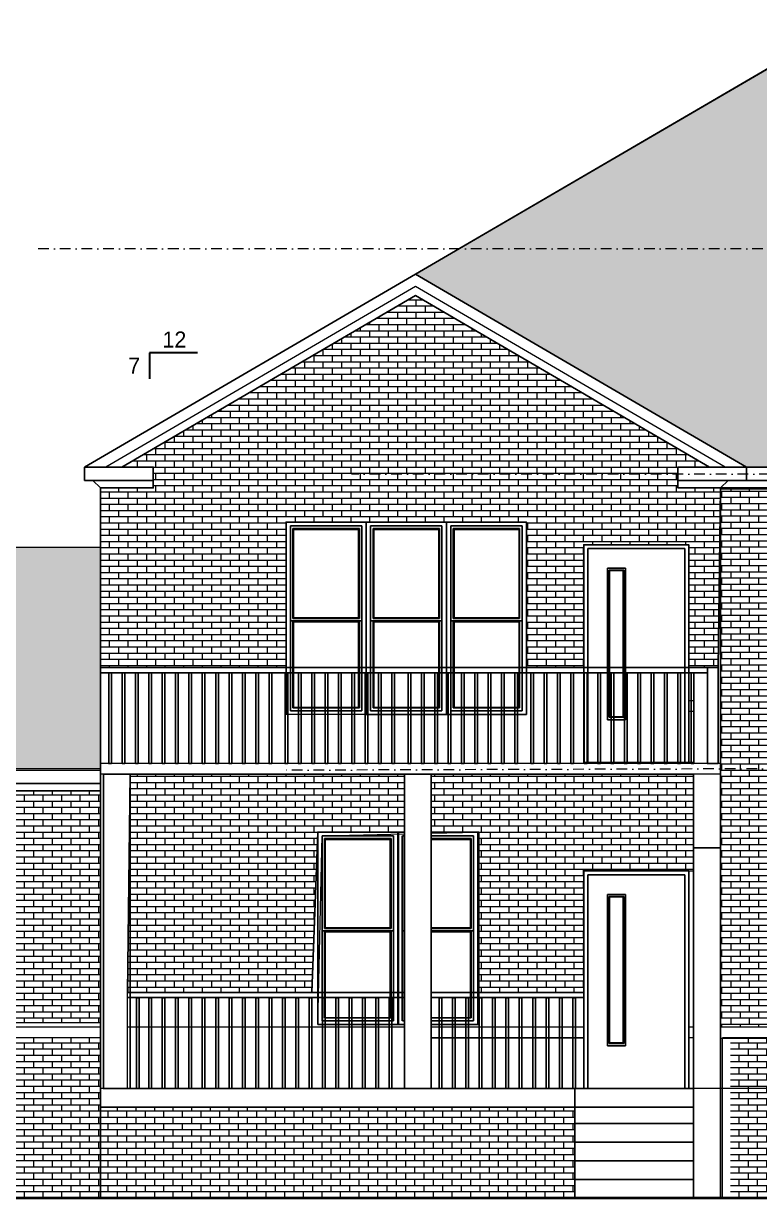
# Model space of a CAD drawing. Extents: x 4834 to 83801, y -13735 to 32221.
# Drawn here: x 11427.5 to 11703, y -12594.9 to -12154.7 of the extents above; entities that cross this region are included whole.
import ezdxf

# ---------------------------------------------------------------- set-up
doc = ezdxf.new("R2010")
doc.units = 0
doc.header["$LTSCALE"] = 8
doc.header["$MEASUREMENT"] = 0
for name, pattern in [('AUDIT_D_160304085750-1', [0]), ('DASHDOT', [1, 0.5, -0.25, 0, -0.25]), ('HIDDEN', [0.375, 0.25, -0.125])]:
    doc.linetypes.add(name, pattern=pattern)
for name, color, linetype in [('$1$DETAIL', 1, 'Continuous'), ('A-WALL-PATT-I', 1, 'Continuous'), ('AC_NOTES', 7, 'Continuous'), ('WINDOWS', 2, 'Continuous')]:
    doc.layers.add(name, color=color, linetype=linetype)
for name, color, linetype, lineweight in [('A-LIGHT+', 133, 'Continuous', 9), ('A-WALL', 7, 'Continuous', 40), ('D-Pavilion', 200, 'AUDIT_D_160304085750-1', 0), ('DIM', 8, 'Continuous', 5), ('hatch', 8, 'Continuous', 13), ('railing', 23, 'Continuous', 15)]:
    doc.layers.add(name, color=color, linetype=linetype, lineweight=lineweight)
doc.layers.add('ELEVATION', color=7, linetype='Continuous', lineweight=25, true_color=0xdda54b)
doc.layers.add('level', color=7, linetype='HIDDEN', lineweight=15, true_color=0x987172)
doc.styles.get("Standard").update_dxf_attribs({"font": 'stylu.ttf'})
pattern_1 = [(0, (-2408.646, -658.6917), (0, 2.32029), []), (90, (-2408.646, -658.6917), (-3.48, 2.32029), [2.32029, -2.32029])]
pattern_2 = [(0, (2e-11, -658.6917), (0, 2.32029), []), (90, (2e-11, -658.6917), (-3.48, 2.32029), [2.32029, -2.32029])]

msp = doc.modelspace()

# ---------------------------------------------------------------- hatches: boundary and pattern name
at = {"layer": 'A-WALL-PATT-I', "lineweight": 0, "ltscale": 0.5}
h = msp.add_hatch(dxfattribs=at)
h.set_pattern_fill('AR-BRSTD', color=8, scale=0.87)
h.paths.add_polyline_path([(11687.44865, -12395.71487), (11676.45218, -12395.71487), (11676.45218, -12349.83958), (11637.20011, -12349.83958), (11637.20011, -12395.71487), (11615.73811, -12395.71487), (11615.73811, -12341.30875), (11525.73811, -12341.30875), (11525.73811, -12395.71487), (11456.33522, -12395.71487), (11456.33522, -12328.51935), (11476.00041, -12328.51935), (11476.00041, -12320.74388), (11464.22766, -12320.74388), (11574.21638, -12256.58379), (11684.2051, -12320.74388), (11672.43234, -12320.74388), (11672.43234, -12328.51935), (11688.31522, -12328.51935)])
h = msp.add_hatch(dxfattribs=at)
h.set_pattern_fill('AR-BRSTD', color=8, scale=0.87)
h.set_pattern_definition(pattern_1)
h.paths.add_polyline_path([(11826.00614, -12529.40679), (11735.77129, -12529.40679), (11735.77129, -12457.37125), (11826.00614, -12457.37125)], flags=16)
h.paths.add_polyline_path([(11849.28289, -12413.34429), (11789.28289, -12413.34429), (11789.28289, -12341.30875), (11849.28289, -12341.30875)], flags=16)
h.paths.add_polyline_path([(11767.81676, -12413.34429), (11737.81676, -12413.34429), (11737.81676, -12341.30875), (11767.81676, -12341.30875)], flags=16)
h.paths.add_polyline_path([(11737.81676, -12413.34429), (11707.81676, -12413.34429), (11707.81676, -12341.30875), (11737.81676, -12341.30875)], flags=16)
h.paths.add_polyline_path([(11868.31522, -12530.36621), (11688.31522, -12530.36621), (11688.31522, -12328.93894), (11868.31522, -12328.93894)])
h = msp.add_hatch(dxfattribs=at)
h.set_pattern_fill('AR-BRSTD', color=8, scale=0.87)
h.set_pattern_definition(pattern_2)
h.paths.add_polyline_path([(11570.01958, -12457.37125), (11570.01958, -12435.71487), (11467.37502, -12435.71487), (11466.33522, -12517.40679), (11535.39116, -12517.40679), (11537.60914, -12457.37125)])
h = msp.add_hatch(dxfattribs=at)
h.set_pattern_fill('AR-BRSTD', color=8, scale=0.87)
h.set_pattern_definition(pattern_2)
h.paths.add_polyline_path([(11676.45218, -12471.93671), (11637.20011, -12471.93671), (11637.20011, -12517.40679), (11597.86781, -12517.40679), (11597.86781, -12457.37125), (11580.01958, -12457.37125), (11580.01958, -12435.71487), (11678.31522, -12435.71487), (11678.31522, -12471.97497)])
h = msp.add_hatch(dxfattribs=at)
h.set_pattern_fill('AR-BRSTD', color=8, scale=0.87)
h.set_pattern_definition(pattern_1)
h.paths.add_polyline_path([(11242.82531, -12530.36621), (11206.82531, -12530.36621), (11206.82531, -12458.33066), (11242.82531, -12458.33066)])
h.paths.add_polyline_path([(11339.33647, -12530.36621), (11303.33647, -12530.36621), (11303.33647, -12458.33066), (11339.33647, -12458.33066)])
h.paths.add_polyline_path([(11423.77739, -12530.36621), (11387.77739, -12530.36621), (11387.77739, -12458.33066), (11423.77739, -12458.33066)])
h.paths.add_polyline_path([(11173.48526, -12466.68386), (11185.48526, -12466.68386), (11185.48526, -12528.78475), (11456.33522, -12528.78475), (11456.33522, -12441.99838), (11173.48526, -12441.99838)])
h = msp.add_hatch(dxfattribs=at)
h.set_pattern_fill('AR-BRSTD', color=8, scale=0.87)
h.set_pattern_definition(pattern_1)
h.paths.add_polyline_path([(11185.48526, -12594.40679), (11456.33522, -12594.40679), (11456.33522, -12534.36621), (11185.48526, -12534.36621)])
h = msp.add_hatch(dxfattribs=at)
h.set_pattern_fill('AR-BRSTD', color=8, scale=0.87)
h.set_pattern_definition([(0, (-2405.646, -658.6917), (0, 2.32029), []), (90, (-2405.646, -658.6917), (-3.48, 2.32029), [2.32029, -2.32029])])
h.paths.add_polyline_path([(11868.31522, -12594.40679), (11692.06287, -12594.40679), (11692.06287, -12534.36621), (11868.31522, -12534.6132)])
h = msp.add_hatch(dxfattribs=at)
h.set_pattern_fill('AR-BRSTD', color=8, scale=0.87)
h.set_pattern_definition(pattern_1)
h.paths.add_polyline_path([(11633.77708, -12594.40679), (11456.33522, -12594.40679), (11456.33522, -12560.40679), (11633.77708, -12560.40679)])
at = {"layer": 'hatch', "linetype": 'ByBlock'}
h = msp.add_hatch(dxfattribs=at)
h.set_pattern_fill('AR-RSHKE', color=36, scale=0.65, style=0)
h.set_pattern_definition([(0, (-2408.646, -18513.728), (16.575, 7.8), [3.9, -3.25, 4.55, -1.95, 5.85, -2.6]), (0, (-2404.746, -18513.403), (16.575, 7.8), [3.25, -12.35, 2.6, -3.9]), (0, (-2396.946, -18514.216), (16.575, 7.8), [1.95, -20.15]), (90, (-2408.646, -18513.7283), (-5.525, 7.8), [7.475, -23.725]), (90, (-2404.746, -18513.7283), (-5.525, 7.8), [7.3125, -23.8875]), (90, (-2401.496, -18513.7283), (-5.525, 7.8), [6.825, -24.375]), (90, (-2396.946, -18514.216), (-5.525, 7.8), [7.475, -23.725]), (90, (-2394.996, -18514.216), (-5.525, 7.8), [7.475, -23.725]), (90, (-2389.146, -18513.7283), (-5.525, 7.8), [7.15, -24.05])])
h.paths.add_polyline_path([(12299.86333, -12320.09404), (12016.35555, -12154.7145), (11734.54491, -12154.95488), (11574.21638, -12248.47986), (11698.09754, -12320.74388), (11852.99032, -12320.74388), (11982.26562, -12245.33329), (12107.0309, -12320.3612)])
h = msp.add_hatch(dxfattribs=at)
h.set_pattern_fill('AR-RSHKE', color=36, scale=0.65, style=0)
h.set_pattern_definition([(0, (-2408.646, -658.692), (16.575, 7.8), [3.9, -3.25, 4.55, -1.95, 5.85, -2.6]), (0, (-2404.746, -658.367), (16.575, 7.8), [3.25, -12.35, 2.6, -3.9]), (0, (-2396.946, -659.179), (16.575, 7.8), [1.95, -20.15]), (90, (-2408.646, -658.6917), (-5.525, 7.8), [7.475, -23.725]), (90, (-2404.746, -658.6917), (-5.525, 7.8), [7.3125, -23.8875]), (90, (-2401.496, -658.6917), (-5.525, 7.8), [6.825, -24.375]), (90, (-2396.946, -659.179), (-5.525, 7.8), [7.475, -23.725]), (90, (-2394.996, -659.179), (-5.525, 7.8), [7.475, -23.725]), (90, (-2389.146, -658.6917), (-5.525, 7.8), [7.15, -24.05])])
h.paths.add_polyline_path([(11456.33522, -12433.40679), (11456.33522, -12350.83911), (10988.04926, -12350.83911), (10843.62428, -12434.22291)])

# ---------------------------------------------------------------- linework, layer by layer
at = {"layer": '$1$DETAIL'}
for points in [[(11687.44865, -12395.71487), (11676.45218, -12395.71487), (11676.45218, -12349.83958), (11637.20011, -12349.83958), (11637.20011, -12395.71487), (11615.73811, -12395.71487), (11615.73811, -12341.30875), (11525.73811, -12341.30875), (11525.73811, -12395.71487), (11456.33522, -12395.71487), (11456.33522, -12328.51935), (11476.00041, -12328.51935), (11476.00041, -12320.74388), (11464.22766, -12320.74388), (11574.21638, -12256.58379), (11684.2051, -12320.74388), (11672.43234, -12320.74388), (11672.43234, -12328.51935), (11688.31522, -12328.51935)], [(11687.44865, -12431.71487), (11687.44865, -12395.71487), (11683.44865, -12395.71487), (11683.44865, -12431.71487)], [(11460.39116, -12431.71487), (11460.39116, -12397.71487), (11459.39116, -12397.71487), (11459.39116, -12431.71487)], [(11465.39116, -12431.71487), (11465.39116, -12397.71487), (11464.39116, -12397.71487), (11464.39116, -12431.71487)], [(11470.39116, -12431.71487), (11470.39116, -12397.71487), (11469.39116, -12397.71487), (11469.39116, -12431.71487)], [(11475.39116, -12431.71487), (11475.39116, -12397.71487), (11474.39116, -12397.71487), (11474.39116, -12431.71487)], [(11480.39116, -12431.71487), (11480.39116, -12397.71487), (11479.39116, -12397.71487), (11479.39116, -12431.71487)], [(11485.39116, -12431.71487), (11485.39116, -12397.71487), (11484.39116, -12397.71487), (11484.39116, -12431.71487)], [(11490.39116, -12431.71487), (11490.39116, -12397.71487), (11489.39116, -12397.71487), (11489.39116, -12431.71487)], [(11495.39116, -12431.71487), (11495.39116, -12397.71487), (11494.39116, -12397.71487), (11494.39116, -12431.71487)], [(11500.39116, -12431.71487), (11500.39116, -12397.71487), (11499.39116, -12397.71487), (11499.39116, -12431.71487)], [(11505.39116, -12431.71487), (11505.39116, -12397.71487), (11504.39116, -12397.71487), (11504.39116, -12431.71487)], [(11510.39116, -12431.71487), (11510.39116, -12397.71487), (11509.39116, -12397.71487), (11509.39116, -12431.71487)], [(11515.39116, -12431.71487), (11515.39116, -12397.71487), (11514.39116, -12397.71487), (11514.39116, -12431.71487)], [(11520.39116, -12431.71487), (11520.39116, -12397.71487), (11519.39116, -12397.71487), (11519.39116, -12431.71487)], [(11526.39116, -12431.71487), (11526.39116, -12397.71487), (11525.39116, -12397.71487), (11525.39116, -12431.71487)], [(11531.39116, -12431.71487), (11531.39116, -12397.71487), (11530.39116, -12397.71487), (11530.39116, -12431.71487)], [(11536.39116, -12431.71487), (11536.39116, -12397.71487), (11535.39116, -12397.71487), (11535.39116, -12431.71487)], [(11541.39116, -12431.71487), (11541.39116, -12397.71487), (11540.39116, -12397.71487), (11540.39116, -12431.71487)], [(11546.39116, -12431.71487), (11546.39116, -12397.71487), (11545.39116, -12397.71487), (11545.39116, -12431.71487)], [(11551.39116, -12431.71487), (11551.39116, -12397.71487), (11550.39116, -12397.71487), (11550.39116, -12431.71487)], [(11556.39116, -12431.71487), (11556.39116, -12397.71487), (11555.39116, -12397.71487), (11555.39116, -12431.71487)], [(11561.39116, -12431.71487), (11561.39116, -12397.71487), (11560.39116, -12397.71487), (11560.39116, -12431.71487)], [(11566.39116, -12431.71487), (11566.39116, -12397.71487), (11565.39116, -12397.71487), (11565.39116, -12431.71487)], [(11572.39116, -12431.71487), (11572.39116, -12397.71487), (11571.39116, -12397.71487), (11571.39116, -12431.71487)], [(11577.39116, -12431.71487), (11577.39116, -12397.71487), (11576.39116, -12397.71487), (11576.39116, -12431.71487)], [(11582.39116, -12431.71487), (11582.39116, -12397.71487), (11581.39116, -12397.71487), (11581.39116, -12431.71487)], [(11587.39116, -12431.71487), (11587.39116, -12397.71487), (11586.39116, -12397.71487), (11586.39116, -12431.71487)], [(11592.39116, -12431.71487), (11592.39116, -12397.71487), (11591.39116, -12397.71487), (11591.39116, -12431.71487)], [(11597.39116, -12431.71487), (11597.39116, -12397.71487), (11596.39116, -12397.71487), (11596.39116, -12431.71487)], [(11602.39116, -12431.71487), (11602.39116, -12397.71487), (11601.39116, -12397.71487), (11601.39116, -12431.71487)], [(11607.39116, -12431.71487), (11607.39116, -12397.71487), (11606.39116, -12397.71487), (11606.39116, -12431.71487)], [(11612.39116, -12431.71487), (11612.39116, -12397.71487), (11611.39116, -12397.71487), (11611.39116, -12431.71487)], [(11618.39116, -12431.71487), (11618.39116, -12397.71487), (11617.39116, -12397.71487), (11617.39116, -12431.71487)], [(11623.39116, -12431.71487), (11623.39116, -12397.71487), (11622.39116, -12397.71487), (11622.39116, -12431.71487)], [(11628.39116, -12431.71487), (11628.39116, -12397.71487), (11627.39116, -12397.71487), (11627.39116, -12431.71487)], [(11633.39116, -12431.71487), (11633.39116, -12397.71487), (11632.39116, -12397.71487), (11632.39116, -12431.71487)], [(11638.39116, -12431.71487), (11638.39116, -12397.71487), (11637.39116, -12397.71487), (11637.39116, -12431.71487)], [(11643.39116, -12431.71487), (11643.39116, -12397.71487), (11642.39116, -12397.71487), (11642.39116, -12431.71487)], [(11648.39116, -12431.71487), (11648.39116, -12397.71487), (11647.39116, -12397.71487), (11647.39116, -12431.71487)], [(11653.39116, -12431.71487), (11653.39116, -12397.71487), (11652.39116, -12397.71487), (11652.39116, -12431.71487)], [(11658.39116, -12431.71487), (11658.39116, -12397.71487), (11657.39116, -12397.71487), (11657.39116, -12431.71487)], [(11663.39116, -12431.71487), (11663.39116, -12397.71487), (11662.39116, -12397.71487), (11662.39116, -12431.71487)], [(11668.39116, -12431.71487), (11668.39116, -12397.71487), (11667.39116, -12397.71487), (11667.39116, -12431.71487)], [(11673.39116, -12431.71487), (11673.39116, -12397.71487), (11672.39116, -12397.71487), (11672.39116, -12431.71487)], [(11678.39116, -12431.71487), (11678.39116, -12397.71487), (11677.39116, -12397.71487), (11677.39116, -12431.71487)], [(11570.01958, -12457.37125), (11570.01958, -12435.71487), (11467.37502, -12435.71487), (11466.33522, -12517.40679), (11535.39116, -12517.40679), (11537.60914, -12457.37125), (11570.01958, -12457.37125)], [(11676.45218, -12471.93671), (11637.20011, -12471.93671), (11637.20011, -12517.40679), (11597.86781, -12517.40679), (11597.86781, -12457.37125), (11580.01958, -12457.37125), (11580.01958, -12435.71487), (11678.31522, -12435.71487), (11678.31522, -12471.97497), (11676.45218, -12471.93671)], [(11470.74336, -12553.40679), (11470.74336, -12519.40679), (11469.74336, -12519.40679), (11469.74336, -12553.40679)], [(11475.39116, -12553.40679), (11475.39116, -12519.40679), (11474.39116, -12519.40679), (11474.39116, -12553.40679)], [(11480.39116, -12553.40679), (11480.39116, -12519.40679), (11479.39116, -12519.40679), (11479.39116, -12553.40679)], [(11485.39116, -12553.40679), (11485.39116, -12519.40679), (11484.39116, -12519.40679), (11484.39116, -12553.40679)], [(11490.39116, -12553.40679), (11490.39116, -12519.40679), (11489.39116, -12519.40679), (11489.39116, -12553.40679)], [(11495.39116, -12553.40679), (11495.39116, -12519.40679), (11494.39116, -12519.40679), (11494.39116, -12553.40679)], [(11500.39116, -12553.40679), (11500.39116, -12519.40679), (11499.39116, -12519.40679), (11499.39116, -12553.40679)], [(11505.39116, -12553.40679), (11505.39116, -12519.40679), (11504.39116, -12519.40679), (11504.39116, -12553.40679)], [(11510.39116, -12553.40679), (11510.39116, -12519.40679), (11509.39116, -12519.40679), (11509.39116, -12553.40679)], [(11515.39116, -12553.40679), (11515.39116, -12519.40679), (11514.39116, -12519.40679), (11514.39116, -12553.40679)], [(11520.39116, -12553.40679), (11520.39116, -12519.40679), (11519.39116, -12519.40679), (11519.39116, -12553.40679)], [(11525.39116, -12553.40679), (11525.39116, -12519.40679), (11524.39116, -12519.40679), (11524.39116, -12553.40679)], [(11530.39116, -12553.40679), (11530.39116, -12519.40679), (11529.39116, -12519.40679), (11529.39116, -12553.40679)], [(11535.39116, -12553.40679), (11535.39116, -12519.40679), (11534.39116, -12519.40679), (11534.39116, -12553.40679)], [(11540.39116, -12553.40679), (11540.39116, -12519.40679), (11539.39116, -12519.40679), (11539.39116, -12553.40679)], [(11545.39116, -12553.40679), (11545.39116, -12519.40679), (11544.39116, -12519.40679), (11544.39116, -12553.40679)], [(11550.39116, -12553.40679), (11550.39116, -12519.40679), (11549.39116, -12519.40679), (11549.39116, -12553.40679)], [(11555.39116, -12553.40679), (11555.39116, -12519.40679), (11554.39116, -12519.40679), (11554.39116, -12553.40679)], [(11560.39116, -12553.40679), (11560.39116, -12519.40679), (11559.39116, -12519.40679), (11559.39116, -12553.40679)], [(11565.39116, -12553.40679), (11565.39116, -12519.40679), (11564.39116, -12519.40679), (11564.39116, -12553.40679)], [(11584.05196, -12553.40679), (11584.05196, -12519.40679), (11583.05196, -12519.40679), (11583.05196, -12553.40679)], [(11589.05196, -12553.40679), (11589.05196, -12519.40679), (11588.05196, -12519.40679), (11588.05196, -12553.40679)], [(11594.05196, -12553.40679), (11594.05196, -12519.40679), (11593.05196, -12519.40679), (11593.05196, -12553.40679)], [(11599.05196, -12553.40679), (11599.05196, -12519.40679), (11598.05196, -12519.40679), (11598.05196, -12553.40679)], [(11604.05196, -12553.40679), (11604.05196, -12519.40679), (11603.05196, -12519.40679), (11603.05196, -12553.40679)], [(11609.05196, -12553.40679), (11609.05196, -12519.40679), (11608.05196, -12519.40679), (11608.05196, -12553.40679)], [(11614.05196, -12553.40679), (11614.05196, -12519.40679), (11613.05196, -12519.40679), (11613.05196, -12553.40679)], [(11619.05196, -12553.40679), (11619.05196, -12519.40679), (11618.05196, -12519.40679), (11618.05196, -12553.40679)], [(11624.05196, -12553.40679), (11624.05196, -12519.40679), (11623.05196, -12519.40679), (11623.05196, -12553.40679)], [(11629.05196, -12553.40679), (11629.05196, -12519.40679), (11628.05196, -12519.40679), (11628.05196, -12553.40679)], [(11634.05196, -12553.40679), (11634.05196, -12519.40679), (11633.05196, -12519.40679), (11633.05196, -12553.40679)]]:
    msp.add_lwpolyline(points, close=True, dxfattribs=at)
msp.add_lwpolyline([(11687.44865, -12395.71487), (11456.33522, -12395.71487), (11456.33522, -12397.71487), (11683.44865, -12397.71487)], dxfattribs=at)
at = {"layer": 'A-LIGHT+'}
for p, q in [((11574.21638, -12253.11068), (11458.27375, -12320.74388)), ((11690.159, -12320.74388), (11574.21638, -12253.11068)), ((11574.21638, -12256.58379), (11464.22766, -12320.74388)), ((11684.2051, -12320.74388), (11574.21638, -12256.58379)), ((11456.33522, -12434.22291), (11456.33522, -12350.83911)), ((11688.31522, -12431.71487), (11456.33522, -12431.71487)), ((11688.31522, -12435.71487), (11456.33522, -12435.71487)), ((11580.01958, -12517.40679), (11637.20011, -12517.40679)), ((11580.01958, -12517.40679), (11637.20011, -12517.40679)), ((11466.33522, -12519.24779), (11570.01958, -12519.24779)), ((11466.33522, -12519.24779), (11570.01958, -12519.24779)), ((11580.01958, -12519.24779), (11637.20011, -12519.24779)), ((11580.01958, -12519.24779), (11637.20011, -12519.24779))]:
    msp.add_line(p, q, dxfattribs=at)
for points in [[(12299.86333, -12320.09404), (12016.35555, -12154.7145), (11734.54491, -12154.95488), (11574.21638, -12248.47986), (11698.09754, -12320.74388), (11852.99032, -12320.74388), (11982.26562, -12245.33329), (12107.0309, -12320.3612)], [(11615.73811, -12413.34429), (11525.73811, -12413.34429), (11525.73811, -12341.30875), (11615.73811, -12341.30875)], [(11456.33522, -12433.40679), (11456.33522, -12350.83911), (10988.04926, -12350.83911), (10843.62428, -12434.22291)], [(11466.33522, -12553.40679), (11466.33522, -12517.40679), (11570.01958, -12517.40679), (11570.01958, -12553.40679)], [(11570.01958, -12553.40679), (11466.33522, -12553.40679), (11466.33522, -12519.24779), (11570.01958, -12519.24779)], [(11637.20011, -12553.40679), (11580.01958, -12553.40679), (11580.01958, -12519.24779), (11637.20011, -12519.24779)], [(11637.20011, -12553.40679), (11580.01958, -12553.40679), (11580.01958, -12534.36621), (11637.20011, -12534.36621)], [(11633.77708, -12594.40679), (11456.33522, -12594.40679), (11456.33522, -12560.40679), (11633.77708, -12560.40679)]]:
    msp.add_lwpolyline(points, close=True, dxfattribs=at)
for points in [[(11672.43234, -12320.74388), (11698.09754, -12320.74388), (11574.21638, -12248.47986), (11450.33522, -12320.74388), (11476.00041, -12320.74388)], [(11476.00041, -12320.74388), (11476.00041, -12328.51935)], [(11672.43234, -12320.74388), (11672.43234, -12328.51935)]]:
    msp.add_lwpolyline(points, dxfattribs=at)
at = {"layer": 'A-LIGHT+', "const_width": 0.5}
for points in [[(11466.33522, -12553.40679), (11466.33522, -12517.40679), (11570.01958, -12517.40679), (11570.01958, -12553.40679)], [(11570.01958, -12553.40679), (11466.33522, -12553.40679), (11466.33522, -12519.24779), (11570.01958, -12519.24779)], [(11637.20011, -12553.40679), (11580.01958, -12553.40679), (11580.01958, -12519.24779), (11637.20011, -12519.24779)]]:
    msp.add_lwpolyline(points, close=True, dxfattribs=at)
for points in [[(11467.4713, -12519.24779), (11467.4713, -12553.40679)], [(11580.01958, -12517.40679), (11637.20011, -12517.40679)]]:
    msp.add_lwpolyline(points, dxfattribs=at)
at = {"layer": 'AC_NOTES', "lineweight": 30}
for p, q in [((11492.58756, -12278.00975), (11474.58756, -12278.00975)), ((11474.58756, -12278.00975), (11474.58756, -12287.75975))]:
    msp.add_line(p, q, dxfattribs=at)
at = {"layer": 'D-Pavilion', "color": 252, "lineweight": 0}
msp.add_line((12458.18042, -12553.40679), (11456.33522, -12553.40679), dxfattribs=at)
at = {"layer": 'DIM'}
for p, q in [((11678.31522, -12412.26908), (11676.45218, -12412.26908)), ((11456.33522, -12434.22291), (10843.62428, -12434.22291)), ((11456.33522, -12534.36621), (11185.48526, -12534.36621)), ((11637.20011, -12534.36621), (11580.01958, -12534.36621)), ((11678.31522, -12534.36621), (11676.45218, -12534.36621)), ((11869.06287, -12534.36621), (11689.06287, -12534.36621))]:
    msp.add_line(p, q, dxfattribs=at)
for points in [[(11868.31522, -12530.36621), (11688.31522, -12530.36621), (11688.31522, -12328.93894), (11868.31522, -12328.93894)], [(11555.73811, -12413.34429), (11525.73811, -12413.34429), (11525.73811, -12341.30875), (11555.73811, -12341.30875)], [(11585.73811, -12413.34429), (11555.73811, -12413.34429), (11555.73811, -12341.30875), (11585.73811, -12341.30875)], [(11615.73811, -12413.34429), (11585.73811, -12413.34429), (11585.73811, -12341.30875), (11615.73811, -12341.30875)], [(11567.60914, -12529.40679), (11537.60914, -12529.40679), (11537.60914, -12457.37125), (11567.60914, -12457.37125)], [(11185.48526, -12594.40679), (11456.33522, -12594.40679), (11456.33522, -12534.36621), (11185.48526, -12534.36621)], [(11868.31522, -12594.40679), (11688.31522, -12594.40679), (11688.31522, -12534.52898), (11868.31522, -12534.52898)], [(11868.31522, -12594.40679), (11689.06287, -12594.40679), (11689.06287, -12534.36621), (11868.31522, -12534.36621)]]:
    msp.add_lwpolyline(points, close=True, dxfattribs=at)
for points in [[(11173.48526, -12528.78475), (11173.48526, -12441.99838), (11456.33522, -12441.99838), (11456.33522, -12528.78475), (11185.48526, -12528.78475)], [(11580.01958, -12457.80666), (11597.60914, -12457.37125), (11597.60914, -12529.40679), (11580.01958, -12529.40679)], [(11570.01958, -12529.40679), (11537.60914, -12529.40679), (11539.27531, -12458.81526), (11570.01958, -12458.05421)]]:
    msp.add_lwpolyline(points, dxfattribs=at)
at = {"layer": 'ELEVATION'}
for p, q in [((11734.54491, -12154.95488), (11450.33522, -12320.74388)), ((11574.21638, -12248.47986), (11698.09754, -12320.74388)), ((11450.33522, -12320.74388), (11476.00041, -12320.74388)), ((11672.43234, -12320.74388), (12084.71711, -12320.74388)), ((11453.36675, -12325.74239), (11476.00041, -12325.74239)), ((11476.00041, -12328.51935), (11456.33522, -12328.51935)), ((11672.43234, -12325.74239), (12084.71711, -12325.74239)), ((11868.31522, -12328.51935), (11672.43234, -12328.51935)), ((10843.62428, -12434.22291), (11456.33522, -12434.22291)), ((10846.65581, -12439.22143), (11456.33522, -12439.22143)), ((11456.33522, -12441.99838), (10849.62428, -12441.99838))]:
    msp.add_line(p, q, dxfattribs=at)
at = {"layer": 'ELEVATION', "color": 6}
for p, q in [((11453.36675, -12325.74239), (11450.33522, -12325.74239)), ((11688.31522, -12328.51935), (11688.31522, -12594.40679)), ((11691.28368, -12325.74239), (11698.09754, -12325.74239)), ((11456.33522, -12335.85051), (11456.33522, -12594.40679)), ((11637.20011, -12431.30966), (11678.31522, -12431.30966)), ((11633.77708, -12553.40679), (11633.77708, -12594.40679)), ((11637.20011, -12553.40679), (11678.31522, -12553.40679)), ((11633.77708, -12566.40679), (11678.31522, -12566.40679)), ((11633.77708, -12573.40679), (11678.31522, -12573.40679)), ((11633.77708, -12580.40679), (11678.31522, -12580.40679)), ((11633.77708, -12587.40679), (11678.31522, -12587.40679))]:
    msp.add_line(p, q, dxfattribs=at)
for points in [[(11450.33522, -12325.74239), (11450.33522, -12320.74388)], [(11698.09754, -12325.74239), (11698.09754, -12320.74388)], [(11456.33522, -12328.51935), (11453.36675, -12325.74239)], [(11456.33522, -12335.85051), (11456.33522, -12328.51935)], [(11688.31522, -12328.51935), (11691.28368, -12325.74239)], [(11688.31522, -12335.85051), (11688.31522, -12328.51935)], [(11456.33522, -12426.2892), (11456.33522, -12594.40679)], [(11678.31522, -12560.40679), (11456.33522, -12560.40679)]]:
    msp.add_lwpolyline(points, dxfattribs=at)
at = {"layer": 'ELEVATION'}
for points in [[(11476.00041, -12328.51935), (11456.33522, -12328.51935)], [(11868.31522, -12328.51935), (11672.43234, -12328.51935)], [(11525.73811, -12413.34429), (11525.73811, -12341.30875)], [(11555.73811, -12413.34429), (11555.73811, -12341.30875)], [(11585.73811, -12341.30875), (11555.73811, -12341.30875)], [(11555.73811, -12413.34429), (11555.73811, -12341.30875)], [(11585.73811, -12413.34429), (11585.73811, -12341.30875)], [(11585.73811, -12413.34429), (11585.73811, -12341.30875)], [(11615.73811, -12341.30875), (11585.73811, -12341.30875)], [(11585.73811, -12413.34429), (11585.73811, -12341.30875)], [(11615.73811, -12413.34429), (11615.73811, -12341.30875)], [(11585.73811, -12413.34429), (11555.73811, -12413.34429)], [(11615.73811, -12413.34429), (11585.73811, -12413.34429)], [(11456.33522, -12426.2892), (11456.33522, -12551.51372)], [(11456.33522, -12441.99838), (10849.62428, -12441.99838)], [(11537.60914, -12529.40679), (11537.60914, -12457.37125)], [(11537.60914, -12457.37125), (11567.60914, -12457.37125)], [(11567.58531, -12529.40679), (11567.58531, -12457.37125)], [(11567.60914, -12529.40679), (11567.60914, -12457.37125)], [(11567.60914, -12457.37125), (11570.01958, -12457.37125)], [(11567.60914, -12529.40679), (11567.60914, -12457.37125)], [(11567.86781, -12529.40679), (11567.86781, -12457.37125)], [(11580.01958, -12457.37125), (11597.60914, -12457.37125)], [(11597.58531, -12529.40679), (11597.58531, -12457.37125)], [(11597.60914, -12529.40679), (11597.60914, -12457.37125)], [(11597.86781, -12529.40679), (11597.86781, -12457.37125)], [(11537.60914, -12529.40679), (11567.60914, -12529.40679)], [(11567.60914, -12529.40679), (11570.01958, -12529.40679)], [(11580.01958, -12529.40679), (11597.60914, -12529.40679)]]:
    msp.add_lwpolyline(points, dxfattribs=at)
at = {"layer": 'ELEVATION', "color": 6}
for points in [[(11467.37502, -12435.71487), (11457.37502, -12435.71487), (11457.37502, -12553.40679), (11467.37502, -12553.40679)], [(11580.01958, -12435.71487), (11570.01958, -12435.71487), (11570.01958, -12553.40679), (11580.01958, -12553.40679)], [(11688.31522, -12463.21786), (11678.31522, -12463.21786), (11678.31522, -12594.40679), (11688.31522, -12594.40679)]]:
    msp.add_lwpolyline(points, close=True, dxfattribs=at)
at = {"layer": 'ELEVATION', "color": 6, "linetype": 'ByBlock', "const_width": 1}
msp.add_lwpolyline([(12021.94972, -12594.40679), (12106.63743, -12594.40679), (10849.62428, -12594.40679)], dxfattribs=at)
at = {"layer": 'level', "linetype": 'DASHDOT'}
for p, q in [((12449.43751, -12239.07866), (11431.13958, -12239.07866)), ((12476.32786, -12323.40679), (11550.19818, -12323.40679)), ((12455.33348, -12431.40679), (11525.77695, -12434.22291))]:
    msp.add_line(p, q, dxfattribs=at)
at = {"layer": 'railing'}
for points in [[(11678.31522, -12408.26908), (11676.45218, -12408.26908)], [(11456.33522, -12530.36621), (11185.48526, -12530.36621)], [(11570.01958, -12530.36621), (11466.33522, -12530.36621)], [(11637.20011, -12530.36621), (11580.01958, -12530.36621)], [(11678.31522, -12530.36621), (11676.45218, -12530.36621)], [(11869.06287, -12530.36621), (11689.06287, -12530.36621)]]:
    msp.add_lwpolyline(points, dxfattribs=at)
at = {"layer": 'WINDOWS'}
for p, q in [((11554.07194, -12412.01135), (11554.07194, -12342.75276)), ((11557.40429, -12412.01135), (11557.40429, -12342.75276)), ((11587.40429, -12412.01135), (11587.40429, -12342.75276)), ((11565.94297, -12528.07385), (11565.94297, -12458.81526)), ((11595.94297, -12528.07385), (11595.94297, -12458.81526))]:
    msp.add_line(p, q, dxfattribs=at)
for points in [[(11527.40429, -12412.01135), (11527.40429, -12342.75276)], [(11527.40429, -12342.75276), (11554.07194, -12342.75276)], [(11554.07194, -12412.01135), (11554.07194, -12342.75276)], [(11584.07194, -12342.75276), (11557.40429, -12342.75276)], [(11557.40429, -12412.01135), (11557.40429, -12342.75276)], [(11584.07194, -12412.01135), (11584.07194, -12342.75276)], [(11614.07194, -12342.75276), (11587.40429, -12342.75276)], [(11587.40429, -12412.01135), (11587.40429, -12342.75276)], [(11614.07194, -12412.01135), (11614.07194, -12342.75276)], [(11528.29291, -12377.42486), (11528.29291, -12343.75247)], [(11528.29291, -12343.75247), (11553.18331, -12343.75247)], [(11528.51507, -12377.2027), (11528.51507, -12344.0857)], [(11528.51507, -12344.0857), (11552.85008, -12344.0857)], [(11552.85008, -12377.2027), (11552.85008, -12344.0857)], [(11553.18331, -12377.42486), (11553.18331, -12343.75247)], [(11583.18331, -12343.75247), (11558.29291, -12343.75247)], [(11558.29291, -12377.42486), (11558.29291, -12343.75247)], [(11582.96116, -12344.0857), (11558.62615, -12344.0857)], [(11558.62615, -12377.2027), (11558.62615, -12344.0857)], [(11582.96116, -12377.2027), (11582.96116, -12344.0857)], [(11583.18331, -12377.42486), (11583.18331, -12343.75247)], [(11613.18331, -12343.75247), (11588.29291, -12343.75247)], [(11588.29291, -12377.42486), (11588.29291, -12343.75247)], [(11612.96116, -12344.0857), (11588.62615, -12344.0857)], [(11588.62615, -12377.2027), (11588.62615, -12344.0857)], [(11612.96116, -12377.2027), (11612.96116, -12344.0857)], [(11613.18331, -12377.42486), (11613.18331, -12343.75247)], [(11637.20011, -12349.83958), (11676.45218, -12349.83958)], [(11637.20011, -12431.30966), (11637.20011, -12349.83958)], [(11637.20011, -12431.30966), (11637.20011, -12349.83958)], [(11638.64413, -12431.30966), (11638.64413, -12351.2836)], [(11638.64413, -12351.2836), (11675.00816, -12351.2836)], [(11638.64413, -12431.30966), (11638.64413, -12351.2836)], [(11638.64413, -12351.2836), (11675.00816, -12351.2836)], [(11657.99677, -12349.83958), (11676.45218, -12349.83958)], [(11675.00816, -12431.30966), (11675.00816, -12351.2836)], [(11675.00816, -12431.30966), (11675.00816, -12351.2836)], [(11676.45218, -12431.30966), (11676.45218, -12349.83958)], [(11652.76173, -12358.59684), (11646.03556, -12358.59684)], [(11646.03556, -12415.30095), (11646.03556, -12358.59684)], [(11652.20634, -12359.37439), (11646.70202, -12359.37439)], [(11646.70202, -12359.37439), (11646.70202, -12414.41233)], [(11651.8731, -12359.48547), (11646.8131, -12359.48547)], [(11646.8131, -12359.48547), (11646.8131, -12414.19017)], [(11651.8731, -12359.48547), (11651.8731, -12414.19017)], [(11652.20634, -12359.37439), (11652.20634, -12414.41233)], [(11652.76173, -12415.30095), (11652.76173, -12358.59684)], [(11528.29291, -12377.42486), (11553.18331, -12377.42486)], [(11528.51507, -12377.2027), (11552.85008, -12377.2027)], [(11583.18331, -12377.42486), (11558.29291, -12377.42486)], [(11582.96116, -12377.2027), (11558.62615, -12377.2027)], [(11613.18331, -12377.42486), (11588.29291, -12377.42486)], [(11612.96116, -12377.2027), (11588.62615, -12377.2027)], [(11527.40429, -12378.31348), (11554.07194, -12378.31348)], [(11528.29291, -12410.90057), (11528.29291, -12378.31348)], [(11528.51507, -12410.78949), (11528.51507, -12378.64672)], [(11528.51507, -12378.64672), (11552.85008, -12378.64672)], [(11552.85008, -12410.78949), (11552.85008, -12378.64672)], [(11553.18331, -12410.90057), (11553.18331, -12378.31348)], [(11584.07194, -12378.31348), (11557.40429, -12378.31348)], [(11558.29291, -12410.90057), (11558.29291, -12378.31348)], [(11582.96116, -12378.64672), (11558.62615, -12378.64672)], [(11558.62615, -12410.78949), (11558.62615, -12378.64672)], [(11582.96116, -12410.78949), (11582.96116, -12378.64672)], [(11583.18331, -12410.90057), (11583.18331, -12378.31348)], [(11614.07194, -12378.31348), (11587.40429, -12378.31348)], [(11588.29291, -12410.90057), (11588.29291, -12378.31348)], [(11612.96116, -12378.64672), (11588.62615, -12378.64672)], [(11588.62615, -12410.78949), (11588.62615, -12378.64672)], [(11612.96116, -12410.78949), (11612.96116, -12378.64672)], [(11613.18331, -12410.90057), (11613.18331, -12378.31348)], [(11527.40429, -12412.01135), (11554.07194, -12412.01135)], [(11528.29291, -12410.90057), (11553.18331, -12410.90057)], [(11528.51507, -12410.78949), (11552.85008, -12410.78949)], [(11584.07194, -12412.01135), (11557.40429, -12412.01135)], [(11583.18331, -12410.90057), (11558.29291, -12410.90057)], [(11582.96116, -12410.78949), (11558.62615, -12410.78949)], [(11614.07194, -12412.01135), (11587.40429, -12412.01135)], [(11613.18331, -12410.90057), (11588.29291, -12410.90057)], [(11612.96116, -12410.78949), (11588.62615, -12410.78949)], [(11652.76173, -12415.30095), (11646.03556, -12415.30095)], [(11652.20634, -12414.41233), (11646.70202, -12414.41233)], [(11651.8731, -12414.19017), (11646.8131, -12414.19017)], [(11539.27531, -12528.07385), (11539.27531, -12458.81526)], [(11539.27531, -12458.81526), (11565.94297, -12458.81526)], [(11540.16394, -12493.48736), (11540.16394, -12459.81497)], [(11540.16394, -12459.81497), (11565.05434, -12459.81497)], [(11540.38609, -12493.2652), (11540.38609, -12460.1482)], [(11540.38609, -12460.1482), (11564.72111, -12460.1482)], [(11564.72111, -12493.2652), (11564.72111, -12460.1482)], [(11565.05434, -12493.48736), (11565.05434, -12459.81497)], [(11565.94297, -12528.07385), (11565.94297, -12458.81526)], [(11569.25149, -12528.07385), (11569.25149, -12458.81526)], [(11569.27531, -12528.07385), (11569.27531, -12458.81526)], [(11569.27531, -12458.81526), (11570.01958, -12458.81526)], [(11580.01958, -12458.81526), (11595.94297, -12458.81526)], [(11580.01958, -12459.81497), (11595.05434, -12459.81497)], [(11580.01958, -12460.1482), (11594.72111, -12460.1482)], [(11594.72111, -12493.2652), (11594.72111, -12460.1482)], [(11595.05434, -12493.48736), (11595.05434, -12459.81497)], [(11595.94297, -12528.07385), (11595.94297, -12458.81526)], [(11637.20011, -12471.93671), (11676.45218, -12471.93671)], [(11637.20011, -12553.40679), (11637.20011, -12471.93671)], [(11637.20011, -12553.40679), (11637.20011, -12471.93671)], [(11638.64413, -12553.40679), (11638.64413, -12473.38072)], [(11638.64413, -12473.38072), (11675.00816, -12473.38072)], [(11638.64413, -12553.40679), (11638.64413, -12473.38072)], [(11638.64413, -12473.38072), (11675.00816, -12473.38072)], [(11657.99677, -12471.93671), (11676.45218, -12471.93671)], [(11675.00816, -12553.40679), (11675.00816, -12473.38072)], [(11675.00816, -12553.40679), (11675.00816, -12473.38072)], [(11676.45218, -12553.40679), (11676.45218, -12471.93671)], [(11652.76173, -12480.69397), (11646.03556, -12480.69397)], [(11646.03556, -12537.39808), (11646.03556, -12480.69397)], [(11652.20634, -12481.47151), (11646.70202, -12481.47151)], [(11646.70202, -12481.47151), (11646.70202, -12536.50945)], [(11651.8731, -12481.58259), (11646.8131, -12481.58259)], [(11646.8131, -12481.58259), (11646.8131, -12536.2873)], [(11651.8731, -12481.58259), (11651.8731, -12536.2873)], [(11652.20634, -12481.47151), (11652.20634, -12536.50945)], [(11652.76173, -12537.39808), (11652.76173, -12480.69397)], [(11539.27531, -12494.37598), (11565.94297, -12494.37598)], [(11540.16394, -12493.48736), (11565.05434, -12493.48736)], [(11540.16394, -12526.96307), (11540.16394, -12494.37598)], [(11540.38609, -12493.2652), (11564.72111, -12493.2652)], [(11540.38609, -12526.85199), (11540.38609, -12494.70922)], [(11540.38609, -12494.70922), (11564.72111, -12494.70922)], [(11564.72111, -12526.85199), (11564.72111, -12494.70922)], [(11565.05434, -12526.96307), (11565.05434, -12494.37598)], [(11569.27531, -12494.37598), (11570.01958, -12494.37598)], [(11580.01958, -12493.2652), (11594.72111, -12493.2652)], [(11580.01958, -12493.48736), (11595.05434, -12493.48736)], [(11580.01958, -12494.37598), (11595.94297, -12494.37598)], [(11580.01958, -12494.70922), (11594.72111, -12494.70922)], [(11594.72111, -12526.85199), (11594.72111, -12494.70922)], [(11595.05434, -12526.96307), (11595.05434, -12494.37598)], [(11540.16394, -12526.96307), (11565.05434, -12526.96307)], [(11540.38609, -12526.85199), (11564.72111, -12526.85199)], [(11580.01958, -12526.85199), (11594.72111, -12526.85199)], [(11580.01958, -12526.96307), (11595.05434, -12526.96307)], [(11539.27531, -12528.07385), (11565.94297, -12528.07385)], [(11569.27531, -12528.07385), (11570.01958, -12528.07385)], [(11580.01958, -12528.07385), (11595.94297, -12528.07385)], [(11652.20634, -12536.50945), (11646.70202, -12536.50945)], [(11651.8731, -12536.2873), (11646.8131, -12536.2873)], [(11652.76173, -12537.39808), (11646.03556, -12537.39808)]]:
    msp.add_lwpolyline(points, dxfattribs=at)

# ---------------------------------------------------------------- texts
at = {"layer": 'A-WALL', "insert": (11479.47356, -12270.00103), "char_height": 6, "attachment_point": 1}
msp.add_mtext('12', dxfattribs=at)
at = {"layer": 'A-WALL', "insert": (11466.64947, -12279.81144), "char_height": 6, "width": 5.2093704, "attachment_point": 1}
msp.add_mtext('7', dxfattribs=at)

doc.saveas('drawing.dxf')
